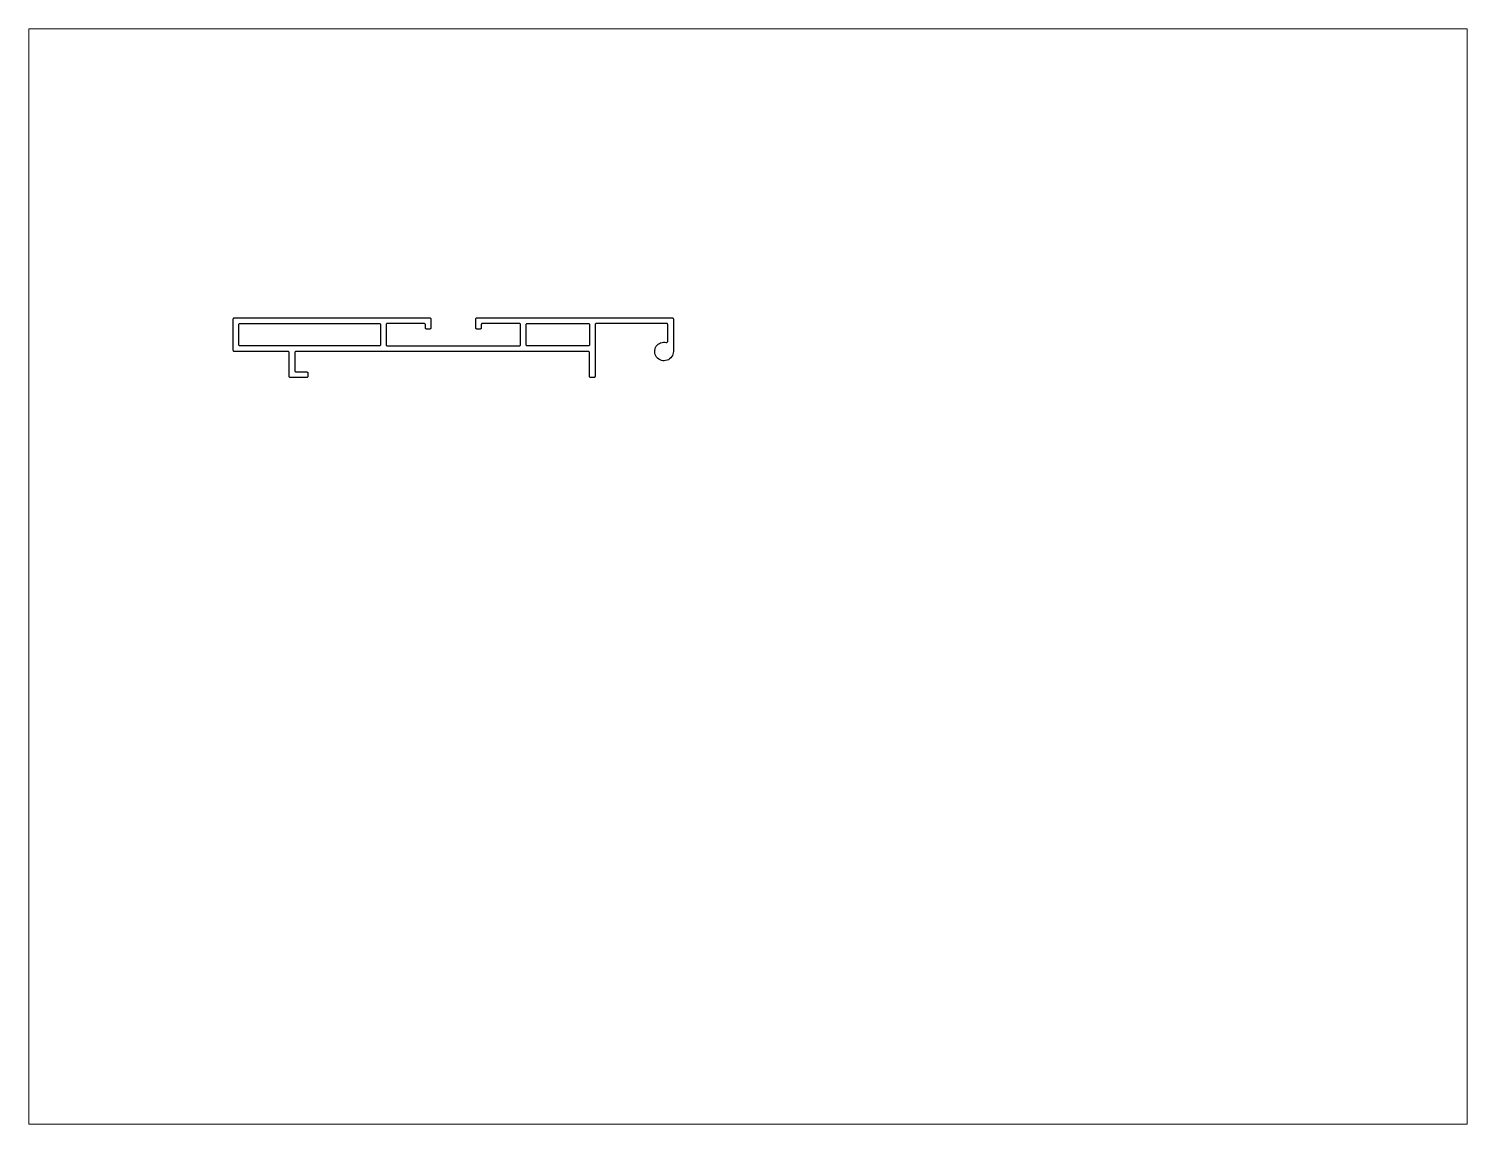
# Paper-space layout 'Layout1' of a CAD drawing. Extents: x 27 to 240, y 20 to 183.
# The model-space entities are those that its viewports show. They can reach past a viewport. Long polylines and large blocks are cut down to what shows.
import ezdxf

# ---------------------------------------------------------------- set-up
doc = ezdxf.new("R2010")
doc.units = 0
doc.header["$LTSCALE"] = 15
doc.layers.get('0').update_dxf_attribs({"linetype": 'CONTINUOUS'})

msp = doc.modelspace()

# ---------------------------------------------------------------- linework, layer by layer
at = {"ltscale": 0.05}
for points in [[(168.61, 193.1, 0.490314), (168.99, 193.39), (168.99, 197.88, 0.414214), (168.69, 198.18), (149.79, 198.18, 0.414214), (149.49, 197.88), (149.49, 183.98, -0.414214), (149.19, 183.68), (148.29, 183.68, -0.414214), (147.99, 183.98), (147.99, 190.38, 0.414214), (147.69, 190.68), (69.29, 190.68, 0.414214), (68.99, 190.38), (68.99, 185.48, 0.414214), (69.29, 185.18), (72.19, 185.18, -0.414214), (72.49, 184.88), (72.49, 183.98, -0.414214), (72.19, 183.68), (67.79, 183.68, -0.414214), (67.49, 183.98), (67.49, 190.38, 0.414214), (67.19, 190.68), (52.79, 190.68, -0.414214), (52.49, 190.98), (52.49, 199.38, -0.414214), (52.79, 199.68), (105.19, 199.68, -0.414214), (105.49, 199.38), (105.49, 196.98, -0.414214), (105.19, 196.68), (104.29, 196.68, -0.414214), (103.99, 196.98), (103.99, 197.88, 0.414214), (103.69, 198.18), (93.79, 198.18, 0.414214), (93.49, 197.88), (93.49, 192.48, 0.414214), (93.79, 192.18), (129.19, 192.18, 0.414214), (129.49, 192.48), (129.49, 197.88, 0.414214), (129.19, 198.18), (119.29, 198.18, 0.414214), (118.99, 197.88), (118.99, 196.98, -0.414214), (118.69, 196.68), (117.79, 196.68, -0.414214), (117.49, 196.98), (117.49, 199.38, -0.414214), (117.79, 199.68), (170.19, 199.68, -0.414214), (170.49, 199.38), (170.49, 190.68, -2.923988)], [(91.99, 197.88), (91.99, 192.48, -0.414214), (91.69, 192.18), (54.29, 192.18, -0.414214), (53.99, 192.48), (53.99, 197.88, -0.414214), (54.29, 198.18), (91.69, 198.18, -0.414214)], [(131.29, 198.18), (147.69, 198.18, -0.414214), (147.99, 197.88), (147.99, 192.48, -0.414214), (147.69, 192.18), (131.29, 192.18, -0.414214), (130.99, 192.48), (130.99, 197.88, -0.414214)]]:
    msp.add_lwpolyline(points, format="xyb", close=True, dxfattribs=at)

psp = doc.layouts.get("Layout1")

# ---------------------------------------------------------------- viewports
at = {"layer": '0', "color": 0, "linetype": 'BYBLOCK', "ltscale": 0.05}
psp.add_viewport(center=(133.35, 101.6), size=(213.36, 162.56), view_center_point=(190.51, 130.3), view_height=293.8955, dxfattribs=at)

doc.saveas('drawing.dxf')
